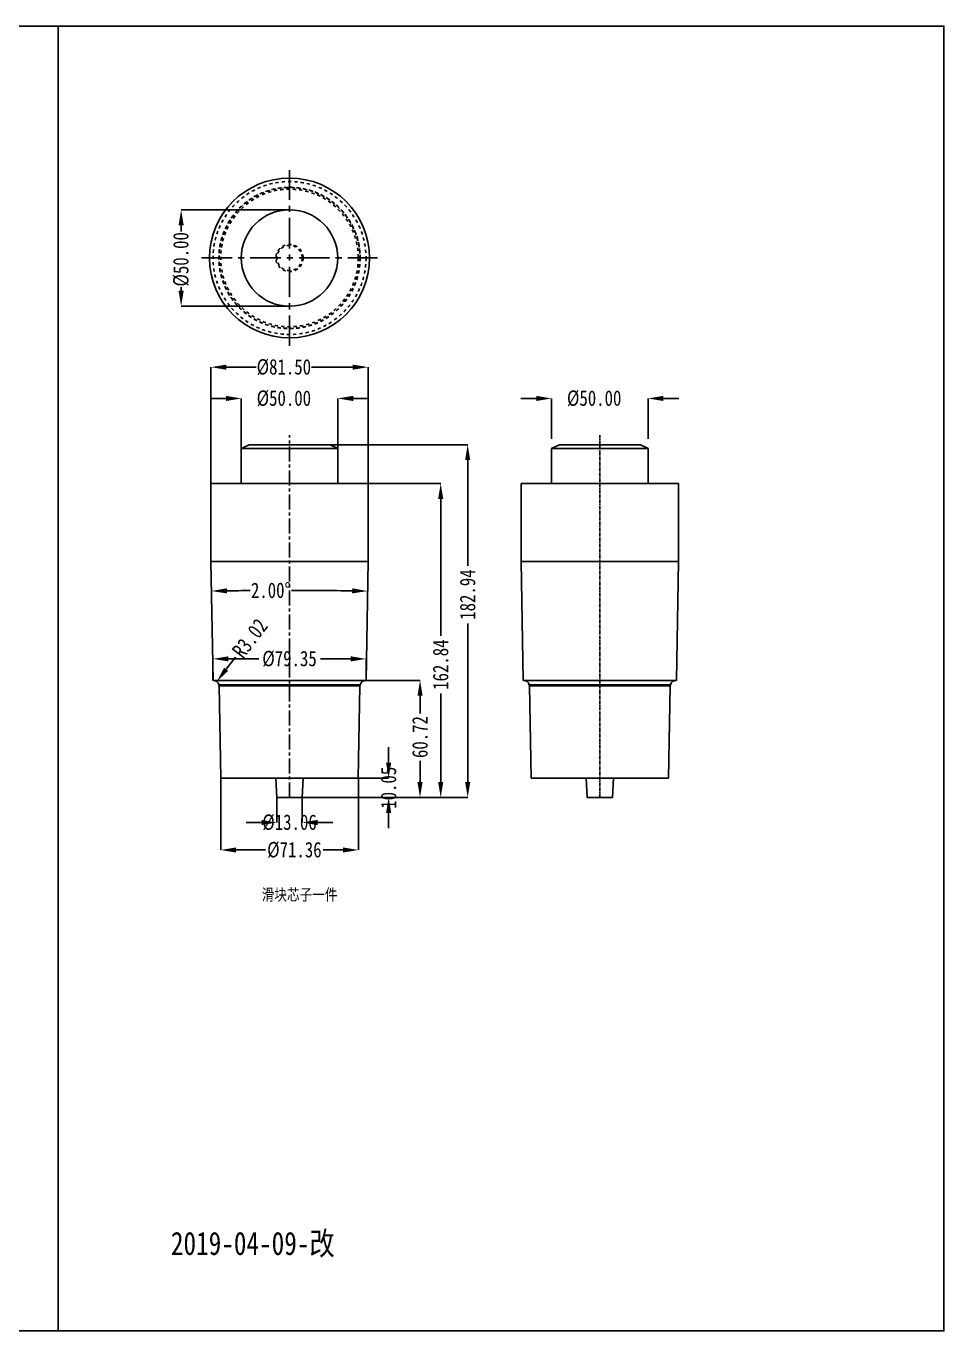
# Model space of a CAD drawing. Header units: millimetres. Extents: x 1188 to 10032, y -1727 to 798.
# Drawn here: x 7382 to 7858, y -1199 to -522 of the extents above; entities that cross this region are included whole.
import ezdxf

# ---------------------------------------------------------------- set-up
doc = ezdxf.new("R2010")
doc.units = ezdxf.units.MM
doc.header["$LTSCALE"] = 16.335
doc.header["$PDMODE"] = 3
doc.header["$PDSIZE"] = 0.3125
doc.linetypes.add('CENTER', pattern=[0.6, 0.375, -0.075, 0.075, -0.075])
doc.linetypes.add('HIDDEN', pattern=[0.2, 0.1, -0.1])
doc.layers.get('0').update_dxf_attribs({"linetype": 'CONTINUOUS'})
doc.layers.get('Defpoints').update_dxf_attribs({"linetype": 'CONTINUOUS'})
doc.layers.add('DEFAULT_2', color=8, linetype='HIDDEN')
doc.styles.get("Standard").update_dxf_attribs({"font": 'txt', "width": 0.8})
doc.dimstyles.new('11', dxfattribs={"dimtxt": 8, "dimasz": 8, "dimexe": 0, "dimexo": 0, "dimgap": 0, "dimtad": 0, "dimzin": 0, "dimdsep": 46, "dimtxsty": 'Standard', "dimcen": 0, "dimclrd": 4, "dimclre": 4, "dimclrt": 6, "dimazin": 0, "dimtfac": 1, "dimtofl": 0, "dimtmove": 0, "dimatfit": 3, "dimfxl": 0, "dimtolj": 1, "dimtzin": 0, "dimarcsym": 0})

# ---------------------------------------------------------------- blocks, each defined once
blk = doc.blocks.new('*D218')
at = {"color": 4, "lineweight": -2, "transparency": 16777216}
for p, q in [((7518.9, -617.48), (7462.7, -617.48)), ((7462.7, -625.48), (7462.7, -628.78)), ((7462.7, -659.48), (7462.7, -657.58)), ((7518.9, -667.48), (7462.7, -667.48))]:
    blk.add_line(p, q, dxfattribs=at)
at = {"color": 4, "transparency": 16777216}
for points in [[(7461.37, -625.48), (7464.04, -625.48), (7462.7, -617.48)], [(7461.37, -659.48), (7464.04, -659.48), (7462.7, -667.48)]]:
    blk.add_solid(points, dxfattribs=at)
at = {"layer": 'Defpoints', "color": 0, "transparency": 16777216}
for p in [(7518.9, -617.48), (7462.7, -667.48), (7518.9, -667.48)]:
    blk.add_point(p, dxfattribs=at)
at = {"color": 6, "transparency": 16777216, "insert": (7462.7, -643.18), "char_height": 8, "attachment_point": 5, "rotation": 90}
blk.add_mtext('\\A1;%%c50.00', dxfattribs=at)
blk = doc.blocks.new('*D221')
at = {"color": 4, "lineweight": -2, "transparency": 16777216}
for p, q in [((7512.37, -922.26), (7512.37, -935.25)), ((7525.43, -922.26), (7525.43, -935.25)), ((7504.37, -935.25), (7496.37, -935.25)), ((7533.43, -935.25), (7541.43, -935.25))]:
    blk.add_line(p, q, dxfattribs=at)
at = {"color": 4, "transparency": 16777216}
for points in [[(7504.37, -933.92), (7504.37, -936.58), (7512.37, -935.25)], [(7533.43, -933.92), (7533.43, -936.58), (7525.43, -935.25)]]:
    blk.add_solid(points, dxfattribs=at)
at = {"layer": 'Defpoints', "color": 0, "transparency": 16777216}
for p in [(7512.37, -922.26), (7525.43, -922.26), (7512.37, -935.25)]:
    blk.add_point(p, dxfattribs=at)
at = {"color": 6, "transparency": 16777216, "insert": (7518.9, -935.25), "char_height": 8, "attachment_point": 5}
blk.add_mtext('\\A1;%%c13.06', dxfattribs=at)
blk = doc.blocks.new('*D222')
at = {"color": 4, "lineweight": -2, "transparency": 16777216}
for p, q in [((7570.28, -904.21), (7570.28, -896.21)), ((7524.39, -912.21), (7570.28, -912.21)), ((7521.55, -922.26), (7570.28, -922.26)), ((7570.28, -930.26), (7570.28, -938.26))]:
    blk.add_line(p, q, dxfattribs=at)
at = {"color": 4, "transparency": 16777216}
for points in [[(7568.95, -904.21), (7571.62, -904.21), (7570.28, -912.21)], [(7568.95, -930.26), (7571.62, -930.26), (7570.28, -922.26)]]:
    blk.add_solid(points, dxfattribs=at)
at = {"layer": 'Defpoints', "color": 0, "transparency": 16777216}
for p in [(7524.39, -912.21), (7570.28, -912.21), (7521.55, -922.26)]:
    blk.add_point(p, dxfattribs=at)
at = {"color": 6, "transparency": 16777216, "insert": (7570.28, -917.24), "char_height": 8, "attachment_point": 5, "rotation": 90}
blk.add_mtext('\\A1;10.05', dxfattribs=at)
blk = doc.blocks.new('*D223')
at = {"color": 4, "lineweight": -2, "transparency": 16777216}
for p, q in [((7550.89, -861.54), (7586.57, -861.54)), ((7586.57, -869.54), (7586.57, -878.67)), ((7586.57, -914.26), (7586.57, -903.2)), ((7523.09, -922.26), (7586.57, -922.26))]:
    blk.add_line(p, q, dxfattribs=at)
at = {"color": 4, "transparency": 16777216}
for points in [[(7585.24, -869.54), (7587.91, -869.54), (7586.57, -861.54)], [(7585.24, -914.26), (7587.91, -914.26), (7586.57, -922.26)]]:
    blk.add_solid(points, dxfattribs=at)
at = {"layer": 'Defpoints', "color": 0, "transparency": 16777216}
for p in [(7550.89, -861.54), (7586.57, -861.54), (7523.09, -922.26)]:
    blk.add_point(p, dxfattribs=at)
at = {"color": 6, "transparency": 16777216, "insert": (7586.57, -890.93), "char_height": 8, "attachment_point": 5, "rotation": 90}
blk.add_mtext('\\A1;60.72', dxfattribs=at)
blk = doc.blocks.new('*D224')
at = {"color": 4, "lineweight": -2, "transparency": 16777216}
for p, q in [((7479.22, -861.54), (7479.22, -850.39)), ((7487.22, -850.39), (7502.9, -850.39)), ((7550.57, -850.39), (7534.9, -850.39)), ((7558.57, -861.54), (7558.57, -850.39))]:
    blk.add_line(p, q, dxfattribs=at)
at = {"color": 4, "transparency": 16777216}
for points in [[(7487.22, -849.05), (7487.22, -851.72), (7479.22, -850.39)], [(7550.57, -849.05), (7550.57, -851.72), (7558.57, -850.39)]]:
    blk.add_solid(points, dxfattribs=at)
at = {"layer": 'Defpoints', "color": 0, "transparency": 16777216}
for p in [(7479.22, -850.39), (7479.22, -861.54), (7558.57, -861.54)]:
    blk.add_point(p, dxfattribs=at)
at = {"color": 6, "transparency": 16777216, "insert": (7518.9, -850.39), "char_height": 8, "attachment_point": 5}
blk.add_mtext('\\A1;%%c79.35', dxfattribs=at)
blk = doc.blocks.new('*D225')
at = {"color": 4, "lineweight": -2, "transparency": 16777216}
for start, end in [(90.50275, 90.8024), (89.1976, 89.97581)]:
    blk.add_arc((7518.9, -3134.52), 2319.65, start, end, dxfattribs=at)
at = {"color": 4, "transparency": 16777216}
for points in [[(7486.43, -816.43), (7486.39, -813.77), (7478.41, -815.23)], [(7551.4, -813.77), (7551.36, -816.43), (7559.38, -815.23)]]:
    blk.add_solid(points, dxfattribs=at)
at = {"layer": 'Defpoints', "color": 0, "transparency": 16777216}
for p in [(7477.44, -759.42), (7560.36, -759.42), (7532.39, -814.91), (7479.22, -861.54), (7558.57, -861.54)]:
    blk.add_point(p, dxfattribs=at)
at = {"color": 6, "transparency": 16777216, "insert": (7509.21, -814.89), "char_height": 8, "attachment_point": 5, "rotation": 0.23928}
blk.add_mtext('\\A1;2.00\\M+5A1E3', dxfattribs=at)
blk = doc.blocks.new('*D226')
at = {"color": 4, "lineweight": -2, "transparency": 16777216}
blk.add_line((7490.9, -849.46), (7486.03, -855.81), dxfattribs=at)
at = {"color": 4, "transparency": 16777216}
blk.add_solid([(7484.98, -855), (7487.09, -856.62), (7481.16, -862.16)], dxfattribs=at)
at = {"layer": 'Defpoints', "color": 0, "transparency": 16777216}
for p in [(7479.33, -864.55), (7481.16, -862.16)]:
    blk.add_point(p, dxfattribs=at)
at = {"color": 6, "transparency": 16777216, "insert": (7498.37, -839.73), "char_height": 8, "attachment_point": 5, "rotation": 52.5}
blk.add_mtext('\\A1;R3.02', dxfattribs=at)
blk = doc.blocks.new('*D227')
at = {"color": 4, "lineweight": -2, "transparency": 16777216}
for p, q in [((7544.01, -759.42), (7597.28, -759.42)), ((7597.28, -767.42), (7597.28, -838.46)), ((7597.28, -914.26), (7597.28, -868.33)), ((7536.83, -922.26), (7597.28, -922.26))]:
    blk.add_line(p, q, dxfattribs=at)
at = {"color": 4, "transparency": 16777216}
for points in [[(7595.95, -767.42), (7598.62, -767.42), (7597.28, -759.42)], [(7595.95, -914.26), (7598.62, -914.26), (7597.28, -922.26)]]:
    blk.add_solid(points, dxfattribs=at)
at = {"layer": 'Defpoints', "color": 0, "transparency": 16777216}
for p in [(7544.01, -759.42), (7536.83, -922.26), (7597.28, -922.26)]:
    blk.add_point(p, dxfattribs=at)
at = {"color": 6, "transparency": 16777216, "insert": (7597.28, -853.39), "char_height": 8, "attachment_point": 5, "rotation": 90}
blk.add_mtext('\\A1;162.84', dxfattribs=at)
blk = doc.blocks.new('*D228')
at = {"color": 4, "lineweight": -2, "transparency": 16777216}
for p, q in [((7539.9, -739.32), (7611.27, -739.32)), ((7611.27, -747.32), (7611.27, -802.13)), ((7611.27, -914.26), (7611.27, -832)), ((7541.74, -922.26), (7611.27, -922.26))]:
    blk.add_line(p, q, dxfattribs=at)
at = {"color": 4, "transparency": 16777216}
for points in [[(7609.94, -747.32), (7612.61, -747.32), (7611.27, -739.32)], [(7609.94, -914.26), (7612.61, -914.26), (7611.27, -922.26)]]:
    blk.add_solid(points, dxfattribs=at)
at = {"layer": 'Defpoints', "color": 0, "transparency": 16777216}
for p in [(7539.9, -739.32), (7611.27, -739.32), (7541.74, -922.26)]:
    blk.add_point(p, dxfattribs=at)
at = {"color": 6, "transparency": 16777216, "insert": (7611.27, -817.06), "char_height": 8, "attachment_point": 5, "rotation": 90}
blk.add_mtext('\\A1;182.94', dxfattribs=at)
blk = doc.blocks.new('*D229')
at = {"color": 4, "lineweight": -2, "transparency": 16777216}
for p, q in [((7483.22, -912.21), (7483.22, -949.5)), ((7554.58, -912.21), (7554.58, -949.5)), ((7491.22, -949.5), (7506.48, -949.5)), ((7546.58, -949.5), (7536.35, -949.5))]:
    blk.add_line(p, q, dxfattribs=at)
at = {"color": 4, "transparency": 16777216}
for points in [[(7491.22, -948.17), (7491.22, -950.84), (7483.22, -949.5)], [(7546.58, -948.17), (7546.58, -950.84), (7554.58, -949.5)]]:
    blk.add_solid(points, dxfattribs=at)
at = {"layer": 'Defpoints', "color": 0, "transparency": 16777216}
for p in [(7483.22, -912.21), (7554.58, -912.21), (7483.22, -949.5)]:
    blk.add_point(p, dxfattribs=at)
at = {"color": 6, "transparency": 16777216, "insert": (7521.42, -949.5), "char_height": 8, "attachment_point": 5}
blk.add_mtext('\\A1;%%c71.36', dxfattribs=at)
blk = doc.blocks.new('*D388')
at = {"color": 4, "lineweight": -2, "transparency": 16777216}
for p, q in [((7646.8, -715.33), (7638.8, -715.33)), ((7654.8, -736.32), (7654.8, -715.33)), ((7704.8, -736.32), (7704.8, -715.33)), ((7712.8, -715.33), (7720.8, -715.33))]:
    blk.add_line(p, q, dxfattribs=at)
at = {"color": 4, "transparency": 16777216}
for points in [[(7646.8, -713.99), (7646.8, -716.66), (7654.8, -715.33)], [(7712.8, -713.99), (7712.8, -716.66), (7704.8, -715.33)]]:
    blk.add_solid(points, dxfattribs=at)
at = {"layer": 'Defpoints', "color": 0, "transparency": 16777216}
for p in [(7654.8, -715.33), (7654.8, -736.32), (7704.8, -736.32)]:
    blk.add_point(p, dxfattribs=at)
at = {"color": 6, "transparency": 16777216, "insert": (7676.86, -715.33), "char_height": 8, "attachment_point": 5}
blk.add_mtext('\\A1;%%c50.00', dxfattribs=at)
blk = doc.blocks.new('*D391')
at = {"color": 4, "lineweight": -2, "transparency": 16777216}
for p, q in [((7485.9, -715.33), (7477.9, -715.33)), ((7493.9, -741.32), (7493.9, -715.33)), ((7543.9, -741.32), (7543.9, -715.33)), ((7551.9, -715.33), (7559.9, -715.33))]:
    blk.add_line(p, q, dxfattribs=at)
at = {"color": 4, "transparency": 16777216}
for points in [[(7485.9, -713.99), (7485.9, -716.66), (7493.9, -715.33)], [(7551.9, -713.99), (7551.9, -716.66), (7543.9, -715.33)]]:
    blk.add_solid(points, dxfattribs=at)
at = {"layer": 'Defpoints', "color": 0, "transparency": 16777216}
for p in [(7493.9, -715.33), (7493.9, -741.32), (7543.9, -741.32)]:
    blk.add_point(p, dxfattribs=at)
at = {"color": 6, "transparency": 16777216, "insert": (7515.96, -715.33), "char_height": 8, "attachment_point": 5}
blk.add_mtext('\\A1;%%c50.00', dxfattribs=at)
blk = doc.blocks.new('*D404')
at = {"color": 4, "lineweight": -2, "transparency": 16777216}
for p, q in [((7478.15, -759.42), (7478.15, -699.1)), ((7486.15, -699.1), (7501.56, -699.1)), ((7551.65, -699.1), (7530.36, -699.1)), ((7559.65, -759.42), (7559.65, -699.1))]:
    blk.add_line(p, q, dxfattribs=at)
at = {"color": 4, "transparency": 16777216}
for points in [[(7486.15, -697.77), (7486.15, -700.43), (7478.15, -699.1)], [(7551.65, -697.77), (7551.65, -700.43), (7559.65, -699.1)]]:
    blk.add_solid(points, dxfattribs=at)
at = {"layer": 'Defpoints', "color": 0, "transparency": 16777216}
for p in [(7478.15, -699.1), (7478.15, -759.42), (7559.65, -759.42)]:
    blk.add_point(p, dxfattribs=at)
at = {"color": 6, "transparency": 16777216, "insert": (7515.96, -699.1), "char_height": 8, "attachment_point": 5}
blk.add_mtext('\\A1;%%c81.50', dxfattribs=at)

msp = doc.modelspace()

# ---------------------------------------------------------------- linework, layer by layer
for p, q in [((7398.869, -522.223), (7398.869, -1198.915)), ((7497.898, -739.324), (7493.898, -741.324)), ((7539.898, -739.324), (7543.898, -741.324)), ((7658.801, -739.324), (7654.801, -741.324)), ((7700.801, -739.324), (7704.801, -741.324)), ((7478.148, -759.424), (7478.148, -799.952)), ((7559.648, -759.424), (7559.648, -799.952)), ((7639.051, -759.424), (7639.051, -799.952)), ((7720.551, -759.424), (7720.551, -799.952)), ((7478.148, -799.952), (7559.648, -799.952)), ((7639.051, -799.952), (7720.551, -799.952))]:
    msp.add_line(p, q)
at = {"color": 1, "linetype": 'CENTER', "ltscale": 2.578558}
for p, q in [((7518.898, -688.085), (7518.898, -596.878)), ((7473.295, -642.482), (7564.501, -642.482))]:
    msp.add_line(p, q, dxfattribs=at)
at = {"color": 1, "linetype": 'CENTER', "ltscale": 1.270239}
msp.add_line((7518.898, -922.261), (7518.898, -734.324), dxfattribs=at)
at = {"color": 1, "linetype": 'CENTER', "ltscale": 0.287354}
msp.add_line((7679.801, -734.324), (7679.801, -922.261), dxfattribs=at)
at = {"color": 7, "linetype": 'Continuous'}
for p, q in [((7493.898, -741.324), (7493.898, -759.424)), ((7493.898, -741.324), (7543.898, -741.324)), ((7497.898, -739.324), (7539.898, -739.324)), ((7543.898, -741.324), (7543.898, -759.424)), ((7654.801, -741.324), (7654.801, -759.424)), ((7654.801, -741.324), (7704.801, -741.324)), ((7658.801, -739.324), (7700.801, -739.324)), ((7704.801, -741.324), (7704.801, -759.424)), ((7478.148, -759.424), (7559.648, -759.424)), ((7639.051, -759.424), (7720.551, -759.424)), ((7479.223, -861.537), (7478.148, -799.952)), ((7558.573, -861.537), (7559.648, -799.952)), ((7639.051, -799.952), (7640.126, -861.537)), ((7720.551, -799.952), (7719.476, -861.537)), ((7558.573, -861.537), (7479.223, -861.537)), ((7482.384, -864.307), (7482.24, -863.77)), ((7555.555, -863.77), (7482.24, -863.77)), ((7482.384, -864.307), (7483.22, -912.211)), ((7482.384, -864.307), (7555.412, -864.307)), ((7555.412, -864.307), (7554.575, -912.211)), ((7555.412, -864.307), (7555.555, -863.77)), ((7719.476, -861.537), (7640.126, -861.537)), ((7643.288, -864.307), (7643.144, -863.77)), ((7716.459, -863.77), (7643.144, -863.77)), ((7644.124, -912.211), (7643.288, -864.307)), ((7643.288, -864.307), (7716.315, -864.307)), ((7716.315, -864.307), (7715.479, -912.211)), ((7716.459, -863.77), (7716.315, -864.307)), ((7483.22, -912.211), (7554.575, -912.211)), ((7512.365, -922.261), (7511.839, -912.211)), ((7525.43, -922.261), (7525.957, -912.211)), ((7644.124, -912.211), (7715.479, -912.211)), ((7672.742, -912.211), (7673.269, -922.261)), ((7686.861, -912.211), (7686.334, -922.261)), ((7512.368, -922.261), (7525.428, -922.261)), ((7673.269, -922.261), (7686.334, -922.261))]:
    msp.add_line(p, q, dxfattribs=at)
msp.add_lwpolyline([(6862.968, -522.223), (7858.202, -522.223), (7858.202, -1198.915), (6862.968, -1198.915)], close=True)
msp.add_circle((7518.898, -642.482), 41.457, dxfattribs=at)
msp.add_circle((7518.898, -642.482), 25)
for centre, start, end in [((7479.328, -864.55), 15, 90), ((7558.468, -864.55), 90, 165), ((7640.232, -864.55), 15, 90), ((7719.371, -864.55), 90, 165)]:
    msp.add_arc(centre, 3.015, start, end, dxfattribs=at)
at = {"layer": 'DEFAULT_2', "color": 8, "linetype": 'HIDDEN'}
for p, q in [((7479.223, -861.537), (7479.328, -861.535)), ((7558.573, -861.537), (7558.468, -861.535)), ((7640.126, -861.537), (7640.232, -861.535)), ((7719.476, -861.537), (7719.371, -861.535))]:
    msp.add_line(p, q, dxfattribs=at)
for radius in [39.675, 36.658, 36.514, 35.678, 7.059, 6.532]:
    msp.add_circle((7518.898, -642.482), radius, dxfattribs=at)

# ---------------------------------------------------------------- texts
at = {"attachment_point": 1}
for s, insert, char_height, width in [('{\\fSimSun|b0|i0|c134|p2;滑块芯子一件}', (7504.479, -969.667), 6, 109.16626), ('{\\fSimSun|b0|i0|c134|p2;2019-04-09-改}', (7457.389, -1147.521), 12, 130.84867)]:
    msp.add_mtext(s, dxfattribs=dict(at, insert=insert, char_height=char_height, width=width))

# ---------------------------------------------------------------- dimensions: what is measured, and where the dimension line sits
dim = msp.add_linear_dim(base=(7462.703, -667.482), p1=(7518.898, -617.482), p2=(7518.898, -667.482), angle=90, text='%%c<>', dimstyle='11')
dim.commit()
dim.dimension.update_dxf_attribs({"geometry": '*D218', "text_midpoint": (7462.703, -643.184), "dimtype": 160})
for base, p1, p2, picture, middle in [((7478.148, -699.1), (7559.648, -759.424), (7478.148, -759.424), '*D404', (7515.957, -699.1)), ((7493.898, -715.327), (7543.898, -741.324), (7493.898, -741.324), '*D391', (7515.957, -715.327)), ((7654.801, -715.327), (7704.801, -736.324), (7654.801, -736.324), '*D388', (7676.86, -715.327)), ((7479.223, -850.386), (7558.573, -861.537), (7479.223, -861.537), '*D224', (7518.898, -850.386)), ((7483.220452, -949.502562419), (7554.575451992, -912.210760139), (7483.220452, -912.210760139), '*D229', (7521.41766959, -949.502562419)), ((7512.365, -935.252), (7525.428, -922.261), (7512.365, -922.261), '*D221', (7518.897, -935.252))]:
    dim = msp.add_linear_dim(base=base, p1=p1, p2=p2, text='%%c<>', dimstyle='11')
    dim.commit()
    dim.dimension.update_dxf_attribs({"geometry": picture, "text_midpoint": middle, "dimtype": 160})
for base, p1, p2, picture, middle in [((7611.272, -739.324), (7541.74, -922.261), (7539.898, -739.324), '*D228', (7611.272, -817.064)), ((7597.283, -922.261), (7544.007, -759.424), (7536.828, -922.261), '*D227', (7597.283, -853.392)), ((7586.573, -861.537), (7523.093, -922.261), (7550.889, -861.537), '*D223', (7586.573, -890.932)), ((7570.282, -912.211), (7521.553, -922.261), (7524.391, -912.211), '*D222', (7570.282, -917.236))]:
    dim = msp.add_linear_dim(base=base, p1=p1, p2=p2, angle=90, dimstyle='11')
    dim.commit()
    dim.dimension.update_dxf_attribs({"geometry": picture, "text_midpoint": middle, "dimtype": 160})
dim = msp.add_angular_dim_2l(base=(7532.393, -814.911), line1=((7479.223, -861.537), (7477.441, -759.424)), line2=((7558.573, -861.537), (7560.355, -759.424)), dimstyle='11')
dim.commit()
dim.dimension.update_dxf_attribs({"geometry": '*D225', "text_midpoint": (7509.211, -814.892), "dimtype": 162})
dim = msp.add_radius_dim(center=(7479.328, -864.55), mpoint=(7481.164, -862.158), dimstyle='11')
dim.commit()
dim.dimension.update_dxf_attribs({"geometry": '*D226', "text_midpoint": (7498.371, -839.733)})

doc.saveas('drawing.dxf')
